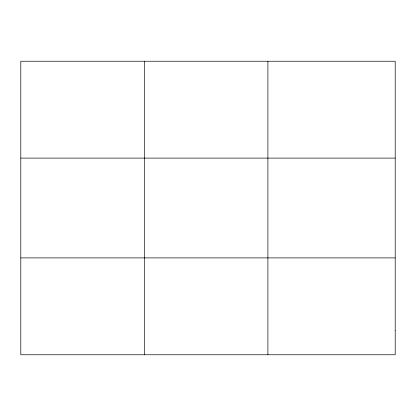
<?xml version="1.0" encoding="UTF-8"?>
<svg xmlns="http://www.w3.org/2000/svg" width="416" height="416" viewBox="0 0 416 416"><rect width="100%" height="100%" fill="white"/><g stroke="black" fill="none" stroke-linecap="round" stroke-linejoin="round"><path stroke-width="0.62" d="M144.352 61.235L144.352 354.765M267.904 61.235L267.904 354.765M20.8 158.101L395.2 158.101M20.8 257.899L395.2 257.899M395.2 330.548L395.2 354.765L20.8 354.765L20.8 61.235L395.2 61.235L395.2 330.548"/></g></svg>
